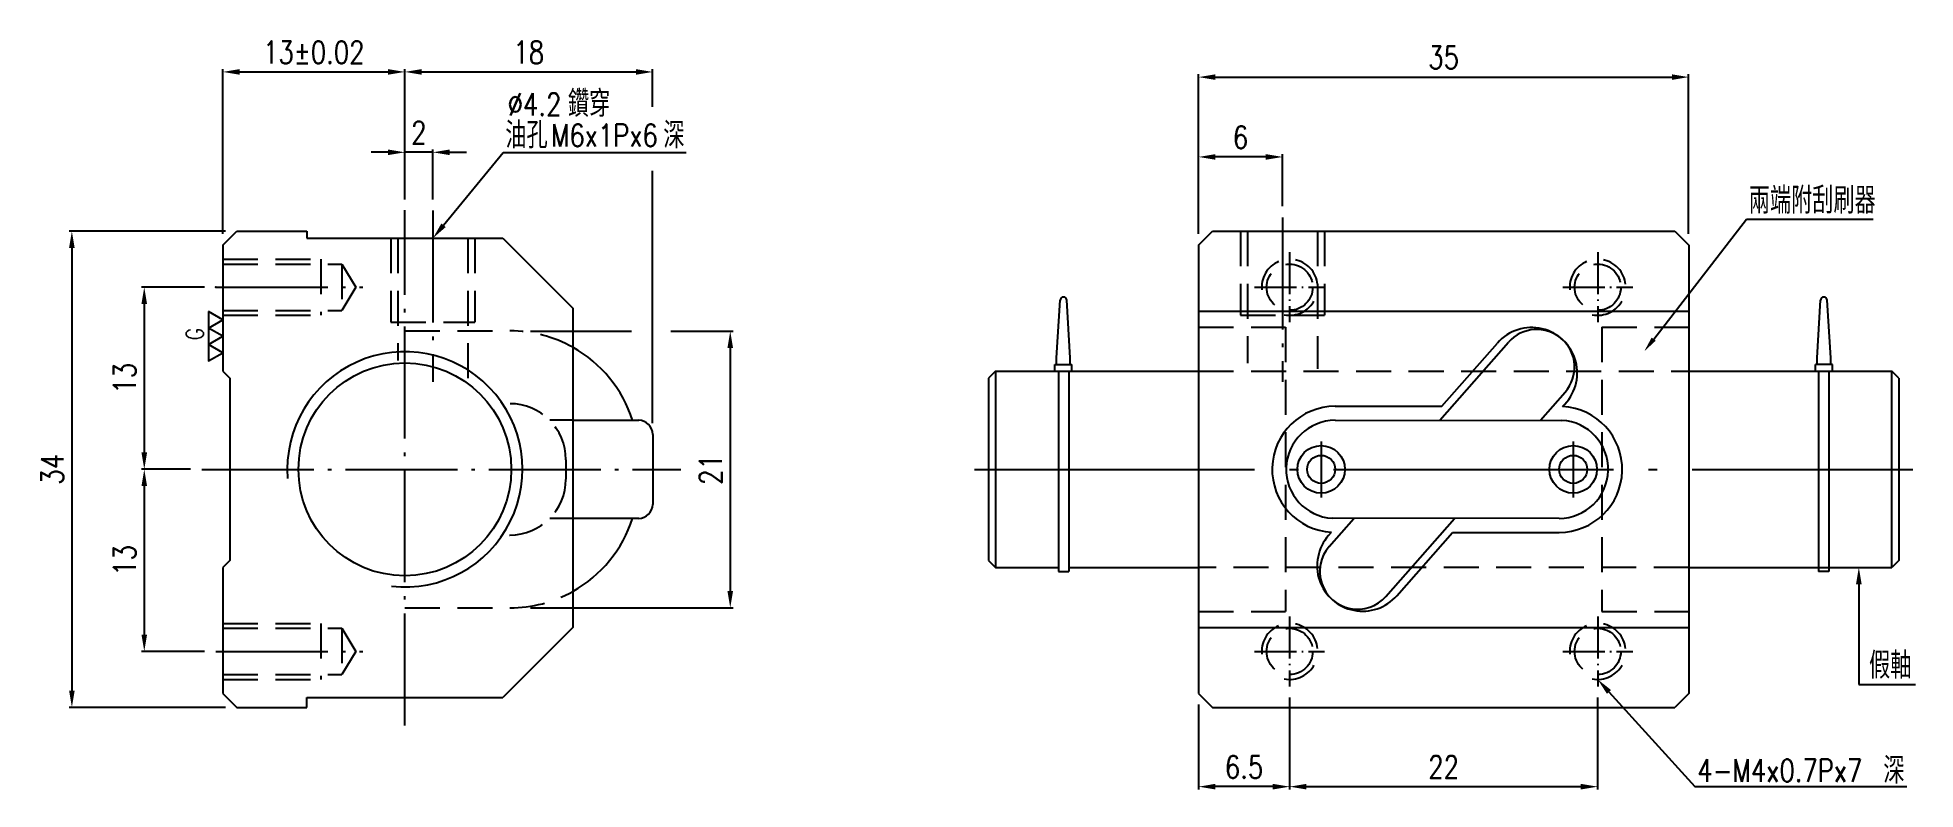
# Model space of a CAD drawing. Header units: millimetres. Extents: x 10493 to 10627, y -44 to 10.
import ezdxf
from ezdxf.enums import TextEntityAlignment as Align

# ---------------------------------------------------------------- set-up
doc = ezdxf.new("R2010")
doc.units = ezdxf.units.MM
doc.header["$LTSCALE"] = 10
for name, pattern in [('C', [2.5625, 2, -0.25, 0.0625, -0.25]), ('CENTER', [2, 1.25, -0.25, 0.25, -0.25]), ('H', [0.75, 0.5, -0.25])]:
    doc.linetypes.add(name, pattern=pattern)
doc.layers.get('0').update_dxf_attribs({"linetype": 'CONTINUOUS'})
doc.layers.get('DEFPOINTS').update_dxf_attribs({"linetype": 'CONTINUOUS'})
for name, color, linetype in [('04', 4, 'CONTINUOUS'), ('05', 5, 'H'), ('C', 1, 'C'), ('H', 5, 'H'), ('L1', 4, 'CONTINUOUS')]:
    doc.layers.add(name, color=color, linetype=linetype)
doc.layers.add('AM_5', color=3, linetype='CONTINUOUS', lineweight=25)
doc.layers.add('AM_7', color=1, linetype='CENTER', lineweight=25)
doc.styles.add('SIMPLEX', font='SIMPLEX.shx', dxfattribs={"width": 0.8, "bigfont": 'chineset.shx'})
doc.dimstyles.new('STANDARD$0', dxfattribs={"dimscale": 0, "dimtxt": 1.6, "dimasz": 1.2, "dimexe": 0.2, "dimexo": 0.8, "dimgap": 0.6, "dimtad": 1, "dimdec": 3, "dimrnd": 0.0005, "dimdsep": 46, "dimtxsty": 'SIMPLEX', "dimcen": 0, "dimclrd": 6, "dimclre": 6, "dimclrt": 3, "dimadec": 1, "dimazin": 2, "dimtp": -0.1, "dimtm": 0.2, "dimtfac": 1, "dimtdec": 3, "dimtmove": 2, "dimatfit": 3, "dimfxl": 0, "dimtvp": 0.790698, "dimarcsym": 0})

# ---------------------------------------------------------------- blocks, each defined once
blk = doc.blocks.new('*D12')
at = {"layer": 'AM_5', "color": 6, "lineweight": -2}
for p, q in [((10575.92, -4.13), (10575.92, 7.27)), ((10577.12, 7.07), (10609.72, 7.07)), ((10610.92, -4.13), (10610.92, 7.27))]:
    blk.add_line(p, q, dxfattribs=at)
at = {"layer": 'AM_5', "color": 6}
for points in [[(10577.12, 7.27), (10577.12, 6.87), (10575.92, 7.07)], [(10609.72, 7.27), (10609.72, 6.87), (10610.92, 7.07)]]:
    blk.add_solid(points, dxfattribs=at)
at = {"layer": 'DEFPOINTS', "color": 0}
for p in [(10610.92, 7.07), (10575.92, -4.93), (10610.92, -4.93)]:
    blk.add_point(p, dxfattribs=at)
at = {"layer": 'AM_5', "color": 3, "insert": (10593.42, 8.47), "char_height": 1.6, "attachment_point": 5, "style": 'SIMPLEX'}
blk.add_mtext('35', dxfattribs=at)
blk = doc.blocks.new('*D13')
at = {"layer": 'AM_5', "color": 6, "lineweight": -2}
for p, q in [((10575.92, -4.13), (10575.92, 1.57)), ((10580.72, 1.37), (10577.12, 1.37)), ((10581.92, -2.15), (10581.92, 1.57))]:
    blk.add_line(p, q, dxfattribs=at)
at = {"layer": 'AM_5', "color": 6}
for points in [[(10577.12, 1.57), (10577.12, 1.17), (10575.92, 1.37)], [(10580.72, 1.57), (10580.72, 1.17), (10581.92, 1.37)]]:
    blk.add_solid(points, dxfattribs=at)
at = {"layer": 'DEFPOINTS', "color": 0}
for p in [(10575.92, 1.37), (10581.92, -2.95), (10575.92, -4.93)]:
    blk.add_point(p, dxfattribs=at)
at = {"layer": 'AM_5', "color": 3, "insert": (10578.92, 2.77), "char_height": 1.6, "attachment_point": 5, "style": 'SIMPLEX'}
blk.add_mtext('6', dxfattribs=at)
blk = doc.blocks.new('*D14')
at = {"layer": 'AM_5', "color": 6, "lineweight": -2}
for p, q in [((10582.42, -37.23), (10582.42, -43.79)), ((10575.92, -37.73), (10575.92, -43.79)), ((10581.22, -43.59), (10577.12, -43.59))]:
    blk.add_line(p, q, dxfattribs=at)
at = {"layer": 'AM_5', "color": 6}
for points in [[(10577.12, -43.39), (10577.12, -43.79), (10575.92, -43.59)], [(10581.22, -43.39), (10581.22, -43.79), (10582.42, -43.59)]]:
    blk.add_solid(points, dxfattribs=at)
at = {"layer": 'DEFPOINTS', "color": 0}
for p in [(10575.92, -36.93), (10582.42, -36.43), (10575.92, -43.59)]:
    blk.add_point(p, dxfattribs=at)
at = {"layer": 'AM_5', "color": 3, "insert": (10579.17, -42.19), "char_height": 1.6, "attachment_point": 5, "style": 'SIMPLEX'}
blk.add_mtext('6.5', dxfattribs=at)
blk = doc.blocks.new('*D15')
at = {"layer": 'AM_5', "color": 6, "lineweight": -2}
for p, q in [((10582.42, -37.23), (10582.42, -43.79)), ((10604.42, -37.23), (10604.42, -43.79)), ((10583.62, -43.59), (10603.22, -43.59))]:
    blk.add_line(p, q, dxfattribs=at)
at = {"layer": 'AM_5', "color": 6}
for points in [[(10583.62, -43.39), (10583.62, -43.79), (10582.42, -43.59)], [(10603.22, -43.39), (10603.22, -43.79), (10604.42, -43.59)]]:
    blk.add_solid(points, dxfattribs=at)
at = {"layer": 'DEFPOINTS', "color": 0}
for p in [(10582.42, -36.43), (10604.42, -36.43), (10604.42, -43.59)]:
    blk.add_point(p, dxfattribs=at)
at = {"layer": 'AM_5', "color": 3, "insert": (10593.42, -42.19), "char_height": 1.6, "attachment_point": 5, "style": 'SIMPLEX'}
blk.add_mtext('22', dxfattribs=at)
blk = doc.blocks.new('*D16')
at = {"layer": 'AM_5', "color": 6, "lineweight": -2}
for p, q in [((10506.43, -3.93), (10495.25, -3.93)), ((10495.45, -5.13), (10495.45, -36.73)), ((10506.43, -37.93), (10495.25, -37.93))]:
    blk.add_line(p, q, dxfattribs=at)
at = {"layer": 'AM_5', "color": 6}
for points in [[(10495.25, -5.13), (10495.65, -5.13), (10495.45, -3.93)], [(10495.25, -36.73), (10495.65, -36.73), (10495.45, -37.93)]]:
    blk.add_solid(points, dxfattribs=at)
at = {"layer": 'DEFPOINTS', "color": 0}
for p in [(10507.23, -3.93), (10495.45, -37.93), (10507.23, -37.93)]:
    blk.add_point(p, dxfattribs=at)
at = {"layer": 'AM_5', "color": 3, "insert": (10494.05, -20.93), "char_height": 1.6, "attachment_point": 5, "rotation": 90, "style": 'SIMPLEX'}
blk.add_mtext('34', dxfattribs=at)
blk = doc.blocks.new('*D17')
at = {"layer": 'AM_5', "color": 6, "lineweight": -2}
for p, q in [((10504.93, -7.93), (10500.42, -7.93)), ((10500.62, -9.13), (10500.62, -19.73)), ((10503.93, -20.93), (10500.42, -20.93))]:
    blk.add_line(p, q, dxfattribs=at)
at = {"layer": 'AM_5', "color": 6}
for points in [[(10500.42, -9.13), (10500.82, -9.13), (10500.62, -7.93)], [(10500.42, -19.73), (10500.82, -19.73), (10500.62, -20.93)]]:
    blk.add_solid(points, dxfattribs=at)
at = {"layer": 'DEFPOINTS', "color": 0}
for p in [(10505.73, -7.93), (10500.62, -20.93), (10504.73, -20.93)]:
    blk.add_point(p, dxfattribs=at)
at = {"layer": 'AM_5', "color": 3, "insert": (10499.22, -14.43), "char_height": 1.6, "attachment_point": 5, "rotation": 90, "style": 'SIMPLEX'}
blk.add_mtext('13', dxfattribs=at)
blk = doc.blocks.new('*D18')
at = {"layer": 'AM_5', "color": 6, "lineweight": -2}
for p, q in [((10503.93, -20.93), (10500.42, -20.93)), ((10500.62, -22.13), (10500.62, -32.73)), ((10504.93, -33.93), (10500.42, -33.93))]:
    blk.add_line(p, q, dxfattribs=at)
at = {"layer": 'AM_5', "color": 6}
for points in [[(10500.42, -22.13), (10500.82, -22.13), (10500.62, -20.93)], [(10500.42, -32.73), (10500.82, -32.73), (10500.62, -33.93)]]:
    blk.add_solid(points, dxfattribs=at)
at = {"layer": 'DEFPOINTS', "color": 0}
for p in [(10504.73, -20.93), (10500.62, -33.93), (10505.73, -33.93)]:
    blk.add_point(p, dxfattribs=at)
at = {"layer": 'AM_5', "color": 3, "insert": (10499.22, -27.43), "char_height": 1.6, "attachment_point": 5, "rotation": 90, "style": 'SIMPLEX'}
blk.add_mtext('13', dxfattribs=at)
blk = doc.blocks.new('*D19')
at = {"layer": 'AM_5', "color": 6, "lineweight": -2}
for p, q in [((10518.03, 1.7), (10516.83, 1.7)), ((10519.23, -1.66), (10519.23, 1.9)), ((10521.23, 1.7), (10519.23, 1.7)), ((10521.23, -1.66), (10521.23, 1.9)), ((10522.43, 1.7), (10523.63, 1.7))]:
    blk.add_line(p, q, dxfattribs=at)
at = {"layer": 'AM_5', "color": 6}
for points in [[(10518.03, 1.9), (10518.03, 1.5), (10519.23, 1.7)], [(10522.43, 1.9), (10522.43, 1.5), (10521.23, 1.7)]]:
    blk.add_solid(points, dxfattribs=at)
at = {"layer": 'DEFPOINTS', "color": 0}
for p in [(10519.23, 1.7), (10519.23, -2.46), (10521.23, -2.46)]:
    blk.add_point(p, dxfattribs=at)
at = {"layer": 'AM_5', "color": 3, "insert": (10520.23, 3.1), "char_height": 1.6, "attachment_point": 5, "style": 'SIMPLEX'}
blk.add_mtext('2', dxfattribs=at)
blk = doc.blocks.new('*D20')
at = {"layer": 'AM_5', "color": 6, "lineweight": -2}
for p, q in [((10506.23, -4.13), (10506.23, 7.64)), ((10507.43, 7.44), (10518.03, 7.44)), ((10519.23, -1.66), (10519.23, 7.64))]:
    blk.add_line(p, q, dxfattribs=at)
at = {"layer": 'AM_5', "color": 6}
for points in [[(10507.43, 7.64), (10507.43, 7.24), (10506.23, 7.44)], [(10518.03, 7.64), (10518.03, 7.24), (10519.23, 7.44)]]:
    blk.add_solid(points, dxfattribs=at)
at = {"layer": 'DEFPOINTS', "color": 0}
for p in [(10519.23, 7.44), (10519.23, -2.46), (10506.23, -4.93)]:
    blk.add_point(p, dxfattribs=at)
at = {"layer": 'AM_5', "color": 3, "insert": (10512.73, 8.84), "char_height": 1.6, "attachment_point": 5, "style": 'SIMPLEX'}
blk.add_mtext('13%%p0.02', dxfattribs=at)
blk = doc.blocks.new('*D21')
at = {"layer": 'AM_5', "color": 6, "lineweight": -2}
for p, q in [((10519.23, -1.63), (10519.23, 7.64)), ((10520.43, 7.44), (10535.73, 7.44)), ((10536.93, 4.95), (10536.93, 7.64)), ((10536.93, -17.63), (10536.93, 0.39))]:
    blk.add_line(p, q, dxfattribs=at)
at = {"layer": 'AM_5', "color": 6}
for points in [[(10520.43, 7.64), (10520.43, 7.24), (10519.23, 7.44)], [(10535.73, 7.64), (10535.73, 7.24), (10536.93, 7.44)]]:
    blk.add_solid(points, dxfattribs=at)
at = {"layer": 'DEFPOINTS', "color": 0}
for p in [(10536.93, 7.44), (10519.23, -2.43), (10536.93, -18.43)]:
    blk.add_point(p, dxfattribs=at)
at = {"layer": 'AM_5', "color": 3, "insert": (10528.08, 8.84), "char_height": 1.6, "attachment_point": 5, "style": 'SIMPLEX'}
blk.add_mtext('18', dxfattribs=at)
blk = doc.blocks.new('*D22')
at = {"layer": 'AM_5', "color": 6, "lineweight": -2}
for p, q in [((10528.2, -11.07), (10535.43, -11.07)), ((10538.22, -11.07), (10542.67, -11.07)), ((10542.47, -12.27), (10542.47, -29.62)), ((10528.2, -30.82), (10542.67, -30.82))]:
    blk.add_line(p, q, dxfattribs=at)
at = {"layer": 'AM_5', "color": 6}
for points in [[(10542.27, -12.27), (10542.67, -12.27), (10542.47, -11.07)], [(10542.27, -29.62), (10542.67, -29.62), (10542.47, -30.82)]]:
    blk.add_solid(points, dxfattribs=at)
at = {"layer": 'DEFPOINTS', "color": 0}
for p in [(10527.4, -11.07), (10527.4, -30.82), (10542.47, -30.82)]:
    blk.add_point(p, dxfattribs=at)
at = {"layer": 'AM_5', "color": 3, "insert": (10541.07, -20.95), "char_height": 1.6, "attachment_point": 5, "rotation": 90, "style": 'SIMPLEX'}
blk.add_mtext('21', dxfattribs=at)

msp = doc.modelspace()

# ---------------------------------------------------------------- linework, layer by layer
at = {"color": 6}
for p, q in [((10521.9936, -3.5073), (10526.2485, 1.6776)), ((10526.2485, 1.6776), (10539.3161, 1.6776)), ((10608.4236, -11.6367), (10615.0414, -3.0656)), ((10615.0414, -3.0656), (10624.0931, -3.0656)), ((10623.0764, -29.1349), (10623.0764, -36.3037)), ((10605.2298, -36.8242), (10611.3532, -43.5835)), ((10623.0764, -36.3037), (10627.1182, -36.3037)), ((10611.3532, -43.5835), (10626.4989, -43.5835))]:
    msp.add_line(p, q, dxfattribs=at)
for p, q in [((10506.2324, -4.9349), (10507.2324, -3.9349)), ((10507.2324, -3.9349), (10512.2324, -3.9349)), ((10512.2324, -3.9349), (10512.2324, -4.4349)), ((10575.9241, -4.9349), (10576.9241, -3.9349)), ((10576.9241, -3.9349), (10609.9241, -3.9349)), ((10609.9241, -3.9349), (10610.9241, -4.9349)), ((10506.2324, -4.9349), (10506.2324, -13.9349)), ((10512.2324, -4.4349), (10526.2324, -4.4349)), ((10526.2324, -4.4349), (10531.2324, -9.4349)), ((10575.9241, -4.9349), (10575.9241, -36.9349)), ((10610.9241, -4.9349), (10610.9241, -36.9349)), ((10565.7833, -12.9692), (10566.0249, -8.8626)), ((10566.7488, -12.9692), (10566.5072, -8.8626)), ((10620.0994, -12.9692), (10620.3411, -8.8626)), ((10621.065, -12.9692), (10620.8233, -8.8626)), ((10531.2324, -9.4349), (10531.2324, -32.2349)), ((10575.9241, -9.6349), (10610.9241, -9.6349)), ((10593.3, -16.4349), (10597.2689, -11.914)), ((10565.7833, -13.4519), (10565.7833, -12.9692)), ((10566.7488, -13.4519), (10566.7488, -12.9692)), ((10620.0994, -13.4519), (10620.0994, -12.9692)), ((10621.065, -13.4519), (10621.065, -12.9692)), ((10506.2324, -13.9349), (10506.7324, -14.4349)), ((10506.7324, -14.4349), (10506.7324, -27.4349)), ((10506.7324, -14.4349), (10506.7324, -14.4349)), ((10561.4241, -13.9349), (10560.9241, -14.4349)), ((10560.9241, -14.4349), (10560.9241, -27.4349)), ((10561.4241, -13.9349), (10575.9241, -13.9349)), ((10561.4241, -13.9349), (10561.4241, -27.9349)), ((10565.6626, -13.4519), (10566.8695, -13.4519)), ((10565.6626, -13.9347), (10565.6626, -13.4519)), ((10565.9241, -13.9347), (10565.9241, -28.2226)), ((10566.6483, -13.9347), (10566.6483, -28.2226)), ((10566.8695, -13.9347), (10566.8695, -13.4519)), ((10610.9241, -13.9349), (10625.4241, -13.9349)), ((10621.1857, -13.4519), (10619.9787, -13.4519)), ((10619.9787, -13.9347), (10619.9787, -13.4519)), ((10620.2, -13.9347), (10620.2, -28.2226)), ((10620.9241, -13.9347), (10620.9241, -28.2226)), ((10621.1857, -13.9347), (10621.1857, -13.4519)), ((10625.9241, -14.4349), (10625.4241, -13.9349)), ((10625.4241, -27.9349), (10625.4241, -13.9349)), ((10625.9241, -14.4349), (10625.9241, -27.4349)), ((10585.6741, -16.4349), (10593.3, -16.4349)), ((10585.1946, -25.6674), (10585.4058, -25.4269)), ((10590.0793, -29.9557), (10594.0482, -25.4349)), ((10594.0482, -25.4349), (10601.6741, -25.4349)), ((10506.7324, -27.4349), (10506.2324, -27.9349)), ((10506.2324, -27.9349), (10506.2324, -36.9349)), ((10506.7324, -27.4349), (10506.7324, -27.4349)), ((10560.9241, -27.4349), (10561.4241, -27.9349)), ((10561.4241, -27.9349), (10565.9241, -27.9349)), ((10566.6483, -27.9349), (10575.9241, -27.9349)), ((10610.9241, -27.9349), (10625.4241, -27.9349)), ((10625.9241, -27.4349), (10625.4241, -27.9349)), ((10565.9241, -28.2226), (10566.6483, -28.2226)), ((10620.9241, -28.2226), (10620.2, -28.2226)), ((10531.2324, -32.2349), (10526.2324, -37.2349)), ((10575.9241, -32.2349), (10610.9241, -32.2349)), ((10506.2324, -36.9349), (10507.2324, -37.9349)), ((10512.2324, -37.2349), (10526.2324, -37.2349)), ((10512.2324, -37.9349), (10512.2324, -37.2349)), ((10575.9241, -36.9349), (10576.9241, -37.9349)), ((10610.9241, -36.9349), (10609.9241, -37.9349)), ((10507.2324, -37.9349), (10512.2324, -37.9349)), ((10576.9241, -37.9349), (10609.9241, -37.9349))]:
    msp.add_line(p, q)
at = {"ltscale": 0.5}
for p, q in [((10531.2324, -17.4349), (10535.9324, -17.4349)), ((10536.9324, -18.4349), (10536.9324, -23.4349)), ((10535.9324, -24.4349), (10531.2324, -24.4349))]:
    msp.add_line(p, q, dxfattribs=at)
at = {"color": 3}
for points in [[(10505.2153, -9.6748), (10505.2153, -10.8492), (10506.2324, -10.262)], [(10505.2153, -10.8492), (10505.2153, -12.0237), (10506.2324, -11.4365)], [(10505.2153, -12.0237), (10505.2153, -13.1981), (10506.2324, -12.6109)]]:
    msp.add_lwpolyline(points, close=True, dxfattribs=at)
for centre, radius in [((10519.2324, -20.9349), 7.6), ((10584.6741, -20.9349), 1.7), ((10584.6741, -20.9349), 1), ((10602.6741, -20.9349), 1.7), ((10602.6741, -20.9349), 1)]:
    msp.add_circle(centre, radius)
for centre, radius, start, end in [((10566.2661, -8.8742), 0.2414, 2.753997, 177.246003), ((10620.5822, -8.8742), 0.2414, 2.753997, 177.246003), ((10599.7113, -14.0582), 3.25, 312.830603, 138.719619), ((10585.6741, -20.9349), 4.5, 90, 266.581505), ((10601.6741, -20.9349), 4.5, 270, 86.858641), ((10587.637, -27.8116), 3.25, 138.719619, 318.719619)]:
    msp.add_arc(centre, radius, start, end)
at = {"ltscale": 0.5}
for centre, radius, start, end in [((10526.7324, -20.2449), 9.2, 17.784323, 60.716556), ((10535.9324, -18.4349), 1, 0, 90), ((10535.9324, -23.4349), 1, 270, 0), ((10526.7324, -21.6249), 9.2, 299.283444, 342.215677)]:
    msp.add_arc(centre, radius, start, end, dxfattribs=at)
at = {"color": 6}
for points in [[(10522.1483, -3.6341), (10521.839, -3.3804), (10521.2324, -4.4349)], [(10608.5687, -11.7487), (10608.2785, -11.5246), (10607.7513, -12.5073)], [(10622.8764, -29.1349), (10623.2764, -29.1349), (10623.0764, -27.9349)], [(10605.0816, -36.9585), (10605.378, -36.6899), (10604.4241, -35.9349)]]:
    msp.add_solid(points, dxfattribs=at)
at = {"layer": '04'}
msp.add_arc((10519.2324, -20.9349), 8.4, 263.46043, 184.434769, dxfattribs=at)
at = {"layer": '05', "ltscale": 0.5}
for p, q in [((10578.9241, -3.9349), (10578.9241, -9.9349)), ((10579.4241, -3.9349), (10579.4241, -13.3514)), ((10584.4241, -3.9349), (10584.4241, -13.7597)), ((10584.9241, -3.9349), (10584.9241, -9.9349)), ((10518.2324, -4.4349), (10518.2324, -10.4349)), ((10518.7324, -4.4349), (10518.7324, -13.1514)), ((10523.7324, -4.4349), (10523.7324, -14.6104)), ((10524.2324, -4.4349), (10524.2324, -10.4349)), ((10506.2324, -5.9349), (10513.2324, -5.9349)), ((10506.2324, -6.2849), (10514.7324, -6.2849)), ((10513.2324, -5.9349), (10513.2324, -9.9349)), ((10514.7324, -6.2849), (10514.7324, -9.5849)), ((10514.7324, -6.2849), (10515.7324, -7.9349)), ((10515.7324, -7.9349), (10514.7324, -9.5849)), ((10506.2324, -9.5849), (10514.7324, -9.5849)), ((10506.2324, -9.9349), (10513.2324, -9.9349)), ((10518.2324, -10.4349), (10524.2324, -10.4349)), ((10578.9241, -9.9349), (10584.9241, -9.9349)), ((10519.2324, -11.0449), (10526.7324, -11.0449)), ((10575.9241, -10.7849), (10582.1241, -10.7849)), ((10582.1241, -10.7849), (10582.1241, -31.0849)), ((10604.7241, -10.7849), (10604.7241, -31.0849)), ((10604.7241, -10.7849), (10610.9241, -10.7849)), ((10575.9241, -13.9349), (10610.9241, -13.9349)), ((10531.2324, -17.4349), (10529.5791, -17.4349)), ((10530.7324, -20.2449), (10530.7324, -21.6249)), ((10610.9241, -27.9349), (10575.9241, -27.9349)), ((10519.2324, -30.8249), (10526.7324, -30.8249)), ((10506.2324, -31.9349), (10513.2324, -31.9349)), ((10513.2324, -31.9349), (10513.2324, -35.9349)), ((10575.9241, -31.0849), (10582.1241, -31.0849)), ((10604.7241, -31.0849), (10610.9241, -31.0849)), ((10506.2324, -32.2849), (10514.7324, -32.2849)), ((10514.7324, -32.2849), (10514.7324, -35.5849)), ((10514.7324, -32.2849), (10515.7324, -33.9349)), ((10515.7324, -33.9349), (10514.7324, -35.5849)), ((10506.2324, -35.5849), (10514.7324, -35.5849)), ((10506.2324, -35.9349), (10513.2324, -35.9349))]:
    msp.add_line(p, q, dxfattribs=at)
at = {"layer": '05'}
msp.add_line((10531.2324, -24.4349), (10529.5791, -24.4349), dxfattribs=at)
at = {"layer": '05', "ltscale": 0.5}
for centre in [(10582.4241, -7.9349), (10604.4241, -7.9349), (10582.4241, -33.9349), (10604.4241, -33.9349)]:
    msp.add_circle(centre, 1.65, dxfattribs=at)
for centre, radius, start, end in [((10582.4241, -7.9349), 2, 258.795084, 196.485292), ((10604.4241, -7.9349), 2, 258.795084, 196.485292), ((10526.7324, -20.2449), 9.2, 60.716556, 90), ((10526.7324, -20.2449), 4, 0, 90), ((10526.7324, -21.6249), 4, 270, 0), ((10526.7324, -21.6249), 9.2, 270, 299.283444), ((10582.4241, -33.9349), 2, 258.795084, 196.485292), ((10604.4241, -33.9349), 2, 258.795084, 196.485292)]:
    msp.add_arc(centre, radius, start, end, dxfattribs=at)
at = {"layer": 'AM_7'}
for p, q in [((10584.6741, -18.9349), (10584.6741, -22.9349)), ((10602.6741, -18.9349), (10602.6741, -22.9349))]:
    msp.add_line(p, q, dxfattribs=at)
at = {"layer": 'C', "ltscale": 0.4}
for p, q in [((10519.2324, -39.2349), (10519.2324, -2.4349)), ((10521.2324, -2.4613), (10521.2324, -14.6974)), ((10581.9241, -2.9548), (10581.9241, -14.6974)), ((10505.7324, -7.9349), (10516.2324, -7.9349)), ((10504.7324, -20.9349), (10538.9324, -20.9349)), ((10505.7324, -33.9349), (10516.2324, -33.9349))]:
    msp.add_line(p, q, dxfattribs=at)
at = {"layer": 'C', "ltscale": 0.15}
for p, q in [((10582.4241, -5.4349), (10582.4241, -10.4349)), ((10604.4241, -5.4349), (10604.4241, -10.4349)), ((10579.9241, -7.9349), (10584.9241, -7.9349)), ((10601.9241, -7.9349), (10606.9241, -7.9349)), ((10582.4241, -31.4349), (10582.4241, -36.4349)), ((10604.4241, -31.4349), (10604.4241, -36.4349)), ((10579.9241, -33.9349), (10584.9241, -33.9349)), ((10601.9241, -33.9349), (10606.9241, -33.9349))]:
    msp.add_line(p, q, dxfattribs=at)
at = {"layer": 'C'}
msp.add_line((10559.9241, -20.9349), (10626.9241, -20.9349), dxfattribs=at)
at = {"layer": 'DEFPOINTS', "color": 0, "linetype": 'ByBlock'}
for p in [(10581.9241, -2.9548), (10575.9241, -4.9349), (10505.7324, -7.9349), (10505.7324, -7.9349), (10506.2324, -10.2726), (10575.9241, -31.0849), (10505.7324, -33.9349)]:
    msp.add_point(p, dxfattribs=at)
at = {"layer": 'H'}
for p, q in [((10525.2127, -16.2449), (10525.2324, -16.2449)), ((10526.7127, -25.6249), (10526.7324, -25.6249))]:
    msp.add_line(p, q, dxfattribs=at)
at = {"layer": 'H', "ltscale": 0.5}
msp.add_point((10505.7324, -7.9349), dxfattribs=at)
at = {"layer": 'L1'}
for p, q in [((10593.154, -17.4349), (10598.0451, -11.8636)), ((10600.3397, -17.4349), (10602.1031, -15.4262)), ((10585.6741, -17.4349), (10601.8659, -17.4402)), ((10585.2451, -26.4436), (10587.0086, -24.4349)), ((10601.6741, -24.4349), (10585.4654, -24.4287)), ((10589.3031, -30.0062), (10594.1943, -24.4349))]:
    msp.add_line(p, q, dxfattribs=at)
for centre, radius, start, end in [((10600.0741, -13.6449), 2.7, 318.719619, 138.719619), ((10585.6741, -20.9349), 3.5, 90, 266.581505), ((10601.6741, -20.9349), 3.5, 270, 86.858641), ((10587.2741, -28.2249), 2.7, 138.719619, 318.719619)]:
    msp.add_arc(centre, radius, start, end, dxfattribs=at)

# ---------------------------------------------------------------- texts
at = {"color": 3, "style": 'SIMPLEX', "width": 0.8}
msp.add_text('G', height=1.2248, rotation=90, dxfattribs=at).set_placement((10504.2328, -11.7199), align=Align.MIDDLE_LEFT)
at = {"color": 3, "style": 'SIMPLEX'}
for s, insert, char_height, attachment_point in [('%%C4.2', (10530.4131, 4.3198), 1.6, 9), ('鑽穿', (10530.8798, 4.2268), 1.89, 7), ('油孔', (10526.4068, 1.9779), 1.89, 7), ('深', (10537.6902, 1.9779), 1.89, 7), ('M6x1Px6', (10529.6719, 2.1126), 1.6, 7), ('兩端附刮刷器', (10615.2126, -2.6825), 1.89, 7), ('假軸', (10623.8054, -35.8787), 1.89, 7), ('深', (10624.825, -43.3677), 1.89, 7), ('4-M4x0.7Px7', (10611.5337, -43.2358), 1.6, 7)]:
    msp.add_mtext(s, dxfattribs=dict(at, insert=insert, char_height=char_height, attachment_point=attachment_point))

# ---------------------------------------------------------------- dimensions: what is measured, and where the dimension line sits
at = {"layer": 'AM_5'}
for base, p1, p2, text, picture, middle in [((10519.2324, 7.4441), (10506.2324, -4.9349), (10519.2324, -2.4613), '<>%%p0.02', '*D20', (10512.7324, 8.8441)), ((10536.9324, 7.4441), (10519.2324, -2.4349), (10536.9324, -18.4349), '18', '*D21', (10528.0824, 8.8441))]:
    dim = msp.add_linear_dim(base=base, p1=p1, p2=p2, text=text, dimstyle='STANDARD$0', override={"dimscale": 1, "dimrnd": 0, "dimadec": 3, "dimtmove": 0, "dimarcsym": 1}, dxfattribs=at)
    dim.commit()
    dim.dimension.update_dxf_attribs({"geometry": picture, "text_midpoint": middle})
for base, p1, p2, picture, middle in [((10610.9241, 7.0651), (10575.9241, -4.9349), (10610.9241, -4.9349), '*D12', (10593.4241, 8.4651)), ((10575.9241, 1.3743), (10581.9241, -2.9548), (10575.9241, -4.9349), '*D13', (10578.9241, 2.7743)), ((10575.9241, -43.5884), (10582.4241, -36.4349), (10575.9241, -36.9349), '*D14', (10579.1741, -42.1884)), ((10604.4241, -43.5884), (10582.4241, -36.4349), (10604.4241, -36.4349), '*D15', (10593.4241, -42.1884))]:
    dim = msp.add_linear_dim(base=base, p1=p1, p2=p2, dimstyle='STANDARD$0', override={"dimscale": 1, "dimrnd": 0, "dimadec": 3, "dimtmove": 0, "dimarcsym": 1}, dxfattribs=at)
    dim.commit()
    dim.dimension.update_dxf_attribs({"geometry": picture, "text_midpoint": middle})
dim = msp.add_linear_dim(base=(10519.2324, 1.6989), p1=(10521.2324, -2.4613), p2=(10519.2324, -2.4613), dimstyle='STANDARD$0', override={"dimscale": 1, "dimrnd": 0, "dimadec": 3, "dimtmove": 0, "dimarcsym": 1}, dxfattribs=at)
dim.commit()
dim.dimension.update_dxf_attribs({"geometry": '*D19', "text_midpoint": (10520.2324, 1.6989), "dimtype": 160})
for base, p1, p2, picture, middle in [((10495.4489, -37.9349), (10507.2324, -3.9349), (10507.2324, -37.9349), '*D16', (10494.0489, -20.9349)), ((10500.621, -20.9349), (10505.7324, -7.9349), (10504.7324, -20.9349), '*D17', (10499.221, -14.4349)), ((10500.621, -33.9349), (10504.7324, -20.9349), (10505.7324, -33.9349), '*D18', (10499.221, -27.4349))]:
    dim = msp.add_linear_dim(base=base, p1=p1, p2=p2, angle=90, dimstyle='STANDARD$0', override={"dimscale": 1, "dimrnd": 0, "dimadec": 3, "dimtmove": 0, "dimarcsym": 1}, dxfattribs=at)
    dim.commit()
    dim.dimension.update_dxf_attribs({"geometry": picture, "text_midpoint": middle})
dim = msp.add_linear_dim(base=(10542.4712, -30.8249), p1=(10527.3959, -11.0689), p2=(10527.3959, -30.8249), angle=90, text='21', dimstyle='STANDARD$0', override={"dimscale": 1, "dimrnd": 0, "dimadec": 3, "dimtmove": 0, "dimarcsym": 1}, dxfattribs=at)
dim.commit()
dim.dimension.update_dxf_attribs({"geometry": '*D22', "text_midpoint": (10541.0712, -20.9469)})

doc.saveas('drawing.dxf')
